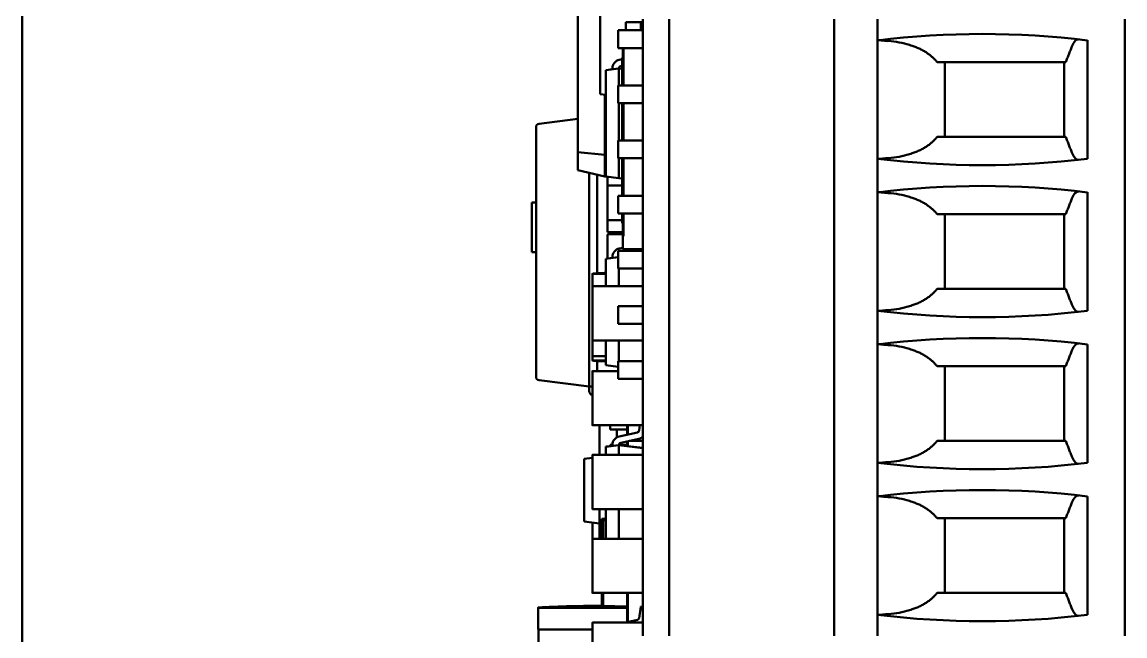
# Model space of a CAD drawing. Header units: millimetres. Extents: x 3118 to 4801, y 919 to 1849.
# Drawn here: x 3430.86 to 3456.26, y 1599.04 to 1613.17 of the extents above; entities that cross this region are included whole.
import ezdxf

# ---------------------------------------------------------------- set-up
doc = ezdxf.new("R2010")
doc.units = ezdxf.units.MM
doc.header["$LTSCALE"] = 1.8
doc.layers.add('외형선(ISO)', color=7, linetype='Continuous', lineweight=50)

msp = doc.modelspace()

# ---------------------------------------------------------------- linework, layer by layer
at = {"layer": '외형선(ISO)'}
for p, q in [((3430.86, 1640.527), (3430.86, 1561.327)), ((3443.656, 1615.237), (3443.656, 1610.177)), ((3444.177, 1611.511), (3444.177, 1614.382)), ((3444.761, 1612.981), (3444.761, 1613.171)), ((3445.16, 1613.171), (3445.107, 1613.171)), ((3445.107, 1612.981), (3445.107, 1613.171)), ((3445.16, 1599.037), (3445.16, 1613.237)), ((3445.76, 1599.037), (3445.76, 1613.237)), ((3449.56, 1599.037), (3449.56, 1613.237)), ((3450.56, 1613.237), (3450.56, 1599.037)), ((3456.26, 1613.237), (3456.26, 1599.037)), ((3445.16, 1612.981), (3444.586, 1612.981)), ((3444.586, 1612.981), (3445.16, 1612.981)), ((3444.586, 1612.981), (3444.586, 1612.574)), ((3444.586, 1612.981), (3444.586, 1612.981)), ((3444.586, 1612.981), (3445.16, 1612.981)), ((3445.16, 1612.981), (3444.586, 1612.981)), ((3444.586, 1612.981), (3444.586, 1612.981)), ((3444.586, 1612.981), (3444.586, 1612.981)), ((3455.395, 1612.751), (3455.395, 1610.024)), ((3445.16, 1612.574), (3444.586, 1612.574)), ((3444.692, 1612.574), (3444.692, 1612.344)), ((3444.712, 1612.344), (3444.712, 1612.574)), ((3444.613, 1612.301), (3444.677, 1612.315)), ((3444.613, 1612.301), (3444.677, 1612.315)), ((3444.613, 1612.301), (3444.677, 1612.315)), ((3444.613, 1612.301), (3444.677, 1612.315)), ((3444.613, 1612.301), (3444.677, 1612.315)), ((3444.613, 1612.301), (3444.677, 1612.315)), ((3444.613, 1612.301), (3444.677, 1612.315)), ((3444.613, 1612.301), (3444.677, 1612.315)), ((3444.646, 1612.154), (3444.677, 1612.161)), ((3444.677, 1612.345), (3444.692, 1612.345)), ((3444.677, 1612.344), (3444.677, 1612.345)), ((3444.712, 1612.344), (3444.677, 1612.344)), ((3444.677, 1612.344), (3444.677, 1611.711)), ((3444.692, 1612.344), (3444.712, 1612.344)), ((3444.712, 1611.711), (3444.712, 1612.344)), ((3452.11, 1610.527), (3452.11, 1612.247)), ((3454.86, 1610.527), (3454.86, 1612.247)), ((3444.307, 1612.065), (3444.607, 1612.101)), ((3444.307, 1612.065), (3444.457, 1612.084)), ((3444.307, 1609.612), (3444.307, 1612.065)), ((3444.307, 1612.065), (3444.307, 1612.065)), ((3444.457, 1612.106), (3444.457, 1612.106)), ((3444.457, 1612.083), (3444.457, 1612.106)), ((3444.457, 1612.106), (3444.457, 1612.106)), ((3444.457, 1612.106), (3444.457, 1612.106)), ((3444.457, 1612.106), (3444.457, 1612.106)), ((3444.457, 1612.106), (3444.457, 1612.106)), ((3444.457, 1612.106), (3444.457, 1612.106)), ((3444.457, 1612.106), (3444.457, 1612.106)), ((3444.457, 1612.083), (3444.607, 1612.101)), ((3444.607, 1612.101), (3444.607, 1612.106)), ((3444.677, 1612.093), (3444.607, 1612.102)), ((3444.607, 1612.101), (3444.607, 1612.101)), ((3444.677, 1612.093), (3444.607, 1612.101)), ((3444.607, 1612.101), (3444.607, 1611.711)), ((3445.16, 1611.711), (3444.586, 1611.711)), ((3444.586, 1611.711), (3445.16, 1611.711)), ((3444.586, 1611.711), (3444.586, 1611.304)), ((3444.586, 1611.711), (3444.586, 1611.711)), ((3444.586, 1611.711), (3445.16, 1611.711)), ((3445.16, 1611.711), (3444.586, 1611.711)), ((3444.586, 1611.711), (3444.586, 1611.711)), ((3444.586, 1611.711), (3444.586, 1611.711)), ((3444.177, 1611.511), (3444.307, 1611.496)), ((3444.281, 1611.499), (3444.281, 1610.115)), ((3445.16, 1611.304), (3444.586, 1611.304)), ((3444.607, 1611.304), (3444.607, 1610.441)), ((3444.677, 1611.304), (3444.677, 1610.441)), ((3444.712, 1610.441), (3444.712, 1611.304)), ((3442.767, 1610.831), (3443.656, 1610.944)), ((3442.767, 1610.831), (3443.656, 1610.943)), ((3442.697, 1610.751), (3442.697, 1610.752)), ((3442.697, 1605.002), (3442.697, 1610.751)), ((3445.16, 1610.441), (3444.586, 1610.441)), ((3444.586, 1610.441), (3445.16, 1610.441)), ((3444.586, 1610.441), (3444.586, 1610.034)), ((3444.586, 1610.441), (3444.586, 1610.441)), ((3444.586, 1610.441), (3445.16, 1610.441)), ((3445.16, 1610.441), (3444.586, 1610.441)), ((3444.586, 1610.441), (3444.586, 1610.441)), ((3444.586, 1610.441), (3444.586, 1610.441)), ((3444.281, 1610.115), (3443.656, 1610.177)), ((3443.656, 1610.177), (3443.656, 1609.765)), ((3444.281, 1610.115), (3444.281, 1609.615)), ((3444.307, 1610.115), (3444.281, 1610.115)), ((3445.16, 1610.034), (3444.586, 1610.034)), ((3444.607, 1610.034), (3444.607, 1609.575)), ((3444.677, 1610.034), (3444.677, 1609.171)), ((3444.712, 1609.171), (3444.712, 1610.034)), ((3444.281, 1609.615), (3443.656, 1609.765)), ((3443.923, 1609.701), (3443.923, 1604.777)), ((3444.103, 1607.385), (3444.103, 1609.658)), ((3444.281, 1609.615), (3444.307, 1609.615)), ((3444.607, 1609.575), (3444.307, 1609.612)), ((3444.345, 1609.394), (3444.345, 1609.607)), ((3444.345, 1609.394), (3444.345, 1609.394)), ((3444.345, 1608.626), (3444.345, 1609.394)), ((3444.677, 1609.41), (3444.361, 1609.41)), ((3444.361, 1609.41), (3444.677, 1609.41)), ((3444.361, 1609.41), (3444.361, 1609.41)), ((3444.677, 1609.41), (3444.361, 1609.41)), ((3444.361, 1609.41), (3444.361, 1609.41)), ((3444.607, 1609.575), (3444.677, 1609.566)), ((3445.16, 1609.171), (3444.586, 1609.171)), ((3444.586, 1609.171), (3445.16, 1609.171)), ((3444.586, 1609.171), (3444.586, 1608.764)), ((3444.586, 1609.171), (3444.586, 1609.171)), ((3444.586, 1609.171), (3445.16, 1609.171)), ((3445.16, 1609.171), (3444.586, 1609.171)), ((3444.586, 1609.171), (3444.586, 1609.171)), ((3444.586, 1609.171), (3444.586, 1609.171)), ((3455.395, 1609.251), (3455.395, 1606.524)), ((3442.697, 1609.02), (3442.597, 1609.02)), ((3442.597, 1609.02), (3442.597, 1609.02)), ((3442.697, 1609.02), (3442.597, 1609.02)), ((3442.597, 1607.877), (3442.597, 1609.02)), ((3442.697, 1609.02), (3442.597, 1609.02)), ((3442.597, 1609.02), (3442.597, 1609.02)), ((3442.697, 1609.02), (3442.597, 1609.02)), ((3442.597, 1609.02), (3442.597, 1609.02)), ((3444.345, 1608.348), (3444.345, 1608.626)), ((3444.361, 1608.61), (3444.677, 1608.61)), ((3445.16, 1608.764), (3444.586, 1608.764)), ((3444.677, 1608.764), (3444.677, 1608.544)), ((3444.712, 1608.544), (3444.712, 1608.764)), ((3452.11, 1607.027), (3452.11, 1608.747)), ((3454.86, 1607.027), (3454.86, 1608.747)), ((3444.692, 1608.332), (3444.361, 1608.332)), ((3444.677, 1608.544), (3444.712, 1608.544)), ((3444.692, 1608.244), (3444.692, 1608.544)), ((3444.712, 1608.244), (3444.712, 1608.544)), ((3444.345, 1608.268), (3444.345, 1608.268)), ((3444.345, 1607.726), (3444.345, 1608.267)), ((3444.692, 1608.284), (3444.361, 1608.284)), ((3444.361, 1608.284), (3444.692, 1608.284)), ((3444.361, 1608.284), (3444.361, 1608.284)), ((3444.692, 1608.284), (3444.361, 1608.284)), ((3444.361, 1608.284), (3444.361, 1608.283)), ((3444.692, 1608.244), (3444.712, 1608.244)), ((3444.692, 1608.244), (3444.692, 1607.944)), ((3444.692, 1608.244), (3444.712, 1608.244)), ((3444.692, 1608.244), (3444.692, 1608.244)), ((3442.697, 1607.877), (3442.597, 1607.877)), ((3445.16, 1607.901), (3444.586, 1607.901)), ((3444.586, 1607.901), (3445.16, 1607.901)), ((3444.586, 1607.901), (3444.586, 1607.494)), ((3444.586, 1607.901), (3444.586, 1607.901)), ((3444.586, 1607.901), (3445.16, 1607.901)), ((3445.16, 1607.901), (3444.586, 1607.901)), ((3444.586, 1607.901), (3444.586, 1607.901)), ((3444.586, 1607.901), (3444.586, 1607.901)), ((3444.613, 1607.958), (3444.692, 1607.975)), ((3444.613, 1607.957), (3444.692, 1607.975)), ((3444.613, 1607.958), (3444.692, 1607.975)), ((3444.613, 1607.958), (3444.692, 1607.975)), ((3444.613, 1607.958), (3444.692, 1607.975)), ((3444.613, 1607.958), (3444.692, 1607.975)), ((3444.613, 1607.958), (3444.692, 1607.975)), ((3444.613, 1607.958), (3444.692, 1607.975)), ((3444.692, 1607.944), (3445.16, 1607.944)), ((3445.051, 1607.901), (3445.065, 1607.904)), ((3444.307, 1607.721), (3444.586, 1607.755)), ((3444.307, 1607.722), (3444.457, 1607.74)), ((3444.307, 1607.721), (3444.307, 1607.722)), ((3444.307, 1607.092), (3444.307, 1607.721)), ((3444.457, 1607.762), (3444.457, 1607.763)), ((3444.457, 1607.763), (3444.457, 1607.763)), ((3444.457, 1607.763), (3444.457, 1607.763)), ((3444.457, 1607.762), (3444.457, 1607.762)), ((3444.457, 1607.74), (3444.457, 1607.762)), ((3444.457, 1607.762), (3444.457, 1607.762)), ((3444.457, 1607.762), (3444.457, 1607.762)), ((3444.457, 1607.762), (3444.457, 1607.762)), ((3444.457, 1607.74), (3444.586, 1607.755)), ((3443.995, 1607.373), (3443.995, 1607.372)), ((3443.995, 1607.372), (3443.995, 1607.087)), ((3444, 1607.372), (3444.307, 1607.372)), ((3445.16, 1607.494), (3444.586, 1607.494)), ((3444.607, 1607.494), (3444.607, 1607.092)), ((3443.995, 1607.087), (3443.995, 1605.847)), ((3445.16, 1607.092), (3444, 1607.092)), ((3444, 1607.092), (3444, 1607.092)), ((3444, 1607.092), (3445.16, 1607.092)), ((3445.16, 1606.631), (3444.586, 1606.631)), ((3444.586, 1606.631), (3444.586, 1606.224)), ((3444.586, 1606.631), (3444.586, 1606.631)), ((3444.586, 1606.631), (3445.16, 1606.631)), ((3444.586, 1606.631), (3444.586, 1606.631)), ((3444.586, 1606.631), (3445.16, 1606.631)), ((3445.16, 1606.631), (3444.586, 1606.631)), ((3444.586, 1606.631), (3444.586, 1606.631)), ((3445.16, 1606.224), (3444.586, 1606.224)), ((3443.995, 1605.847), (3443.995, 1605.485)), ((3444, 1605.842), (3445.16, 1605.842)), ((3444.307, 1605.268), (3444.307, 1605.842)), ((3444.607, 1605.842), (3444.607, 1605.361)), ((3455.395, 1605.751), (3455.395, 1603.024)), ((3443.995, 1605.485), (3443.995, 1605.382)), ((3444.307, 1605.48), (3444, 1605.48)), ((3444.307, 1605.382), (3444, 1605.382)), ((3444.103, 1605.137), (3444.103, 1605.369)), ((3445.16, 1605.361), (3444.586, 1605.361)), ((3444.586, 1605.361), (3444.586, 1605.361)), ((3444.586, 1605.361), (3444.586, 1605.361)), ((3444.586, 1605.361), (3444.586, 1605.361)), ((3444.586, 1605.361), (3444.586, 1604.954)), ((3444.586, 1605.361), (3445.16, 1605.361)), ((3445.16, 1605.361), (3444.586, 1605.361)), ((3444.586, 1605.361), (3445.16, 1605.361)), ((3443.995, 1605.132), (3443.995, 1603.892)), ((3444.586, 1605.137), (3444, 1605.137)), ((3444, 1605.137), (3444, 1605.137)), ((3444, 1605.137), (3444.586, 1605.137)), ((3444.586, 1605.234), (3444.307, 1605.268)), ((3452.11, 1603.527), (3452.11, 1605.247)), ((3454.86, 1603.527), (3454.86, 1605.247)), ((3443.923, 1604.777), (3442.767, 1604.923)), ((3443.923, 1604.777), (3443.995, 1604.777)), ((3443.923, 1604.671), (3443.923, 1604.777)), ((3445.16, 1604.954), (3444.586, 1604.954)), ((3443.995, 1604.582), (3443.985, 1604.585)), ((3444, 1603.887), (3445.16, 1603.887)), ((3444.157, 1603.206), (3444.157, 1603.887)), ((3444.407, 1603.791), (3444.407, 1603.887)), ((3444.557, 1603.791), (3444.557, 1603.61)), ((3444.795, 1603.791), (3444.648, 1603.791)), ((3444.795, 1603.887), (3444.795, 1603.672)), ((3444.814, 1603.676), (3444.814, 1603.887)), ((3445.071, 1603.767), (3445.088, 1603.887)), ((3444.613, 1603.631), (3445.033, 1603.725)), ((3444.613, 1603.631), (3445.033, 1603.725)), ((3444.613, 1603.632), (3445.033, 1603.725)), ((3444.613, 1603.632), (3445.033, 1603.725)), ((3444.613, 1603.632), (3445.033, 1603.725)), ((3444.613, 1603.632), (3445.033, 1603.725)), ((3444.613, 1603.632), (3445.033, 1603.725)), ((3444.613, 1603.632), (3445.033, 1603.725)), ((3444.646, 1603.485), (3445.065, 1603.578)), ((3444.795, 1603.409), (3444.795, 1603.518)), ((3444.814, 1603.407), (3444.814, 1603.522)), ((3445.16, 1603.528), (3444.841, 1603.528)), ((3444.307, 1603.395), (3444.607, 1603.432)), ((3444.307, 1603.396), (3444.457, 1603.414)), ((3444.307, 1603.395), (3444.307, 1603.396)), ((3444.307, 1603.206), (3444.307, 1603.395)), ((3444.407, 1603.441), (3444.457, 1603.441)), ((3444.407, 1603.408), (3444.407, 1603.441)), ((3444.457, 1603.437), (3444.457, 1603.437)), ((3444.457, 1603.436), (3444.457, 1603.437)), ((3444.457, 1603.436), (3444.457, 1603.436)), ((3444.457, 1603.414), (3444.457, 1603.436)), ((3444.457, 1603.436), (3444.457, 1603.436)), ((3444.457, 1603.436), (3444.457, 1603.436)), ((3444.457, 1603.436), (3444.457, 1603.436)), ((3444.457, 1603.436), (3444.457, 1603.436)), ((3444.457, 1603.414), (3444.607, 1603.432)), ((3444.607, 1603.432), (3444.607, 1603.436)), ((3445.16, 1603.365), (3444.607, 1603.433)), ((3444.607, 1603.432), (3444.607, 1603.432)), ((3445.16, 1603.364), (3444.607, 1603.432)), ((3444.607, 1603.432), (3444.607, 1603.206)), ((3444.795, 1603.441), (3444.648, 1603.441)), ((3444.653, 1603.441), (3444.795, 1603.441)), ((3443.807, 1603.113), (3443.995, 1603.14)), ((3443.995, 1603.14), (3443.807, 1603.114)), ((3443.807, 1603.113), (3443.807, 1603.114)), ((3443.807, 1601.675), (3443.807, 1603.113)), ((3443.995, 1603.201), (3443.995, 1601.961)), ((3445.16, 1603.206), (3444, 1603.206)), ((3444, 1603.206), (3444, 1603.206)), ((3444, 1603.206), (3445.16, 1603.206)), ((3455.395, 1602.251), (3455.395, 1599.524)), ((3444, 1601.956), (3445.16, 1601.956)), ((3444.157, 1601.276), (3444.157, 1601.956)), ((3444.307, 1601.735), (3444.21, 1601.735)), ((3444.21, 1601.735), (3444.21, 1601.276)), ((3444.21, 1601.735), (3444.21, 1601.735)), ((3444.21, 1601.735), (3444.307, 1601.735)), ((3444.21, 1601.735), (3444.21, 1601.735)), ((3444.307, 1601.276), (3444.307, 1601.956)), ((3444.607, 1601.956), (3444.607, 1601.276)), ((3452.11, 1600.027), (3452.11, 1601.747)), ((3454.86, 1600.027), (3454.86, 1601.747)), ((3443.807, 1601.675), (3444.157, 1601.626)), ((3444, 1601.648), (3444, 1601.276)), ((3444.245, 1601.7), (3444.245, 1601.276)), ((3444.245, 1601.7), (3444.245, 1601.7)), ((3444.307, 1601.7), (3444.245, 1601.7)), ((3444.307, 1601.7), (3444.245, 1601.7)), ((3443.995, 1601.271), (3443.995, 1600.031)), ((3445.16, 1601.276), (3444, 1601.276)), ((3444, 1601.276), (3444, 1601.276)), ((3444, 1601.276), (3445.16, 1601.276)), ((3444, 1600.026), (3445.16, 1600.026)), ((3444.21, 1600.026), (3444.21, 1599.728)), ((3444.245, 1599.728), (3444.245, 1600.026)), ((3444.795, 1600.026), (3444.795, 1599.354)), ((3444.814, 1599.358), (3444.814, 1600.026)), ((3445.071, 1599.449), (3445.108, 1599.711)), ((3445.108, 1599.712), (3445.16, 1599.704)), ((3445.108, 1599.711), (3445.108, 1599.712)), ((3445.108, 1599.712), (3445.16, 1599.704)), ((3445.108, 1599.712), (3445.108, 1599.712)), ((3445.108, 1599.712), (3445.16, 1599.704)), ((3445.108, 1599.712), (3445.108, 1599.712)), ((3445.108, 1599.711), (3445.16, 1599.704)), ((3445.108, 1599.711), (3445.108, 1599.711)), ((3445.108, 1599.711), (3445.16, 1599.704)), ((3445.108, 1599.711), (3445.16, 1599.704)), ((3445.108, 1599.711), (3445.108, 1599.711)), ((3445.108, 1599.711), (3445.16, 1599.704)), ((3445.108, 1599.711), (3445.108, 1599.711)), ((3445.108, 1599.711), (3445.16, 1599.704)), ((3445.108, 1599.711), (3445.108, 1599.711)), ((3442.745, 1599.684), (3442.745, 1599.684)), ((3442.745, 1599.684), (3442.745, 1599.684)), ((3442.745, 1599.684), (3442.745, 1599.683)), ((3442.745, 1599.683), (3442.745, 1599.193)), ((3442.75, 1599.683), (3444.795, 1599.683)), ((3442.75, 1599.188), (3443.995, 1599.188)), ((3442.75, 1599.188), (3442.75, 1596.988)), ((3443.995, 1599.34), (3443.995, 1598.1)), ((3444, 1599.346), (3445.16, 1599.346)), ((3444, 1599.345), (3444, 1599.346)), ((3445.16, 1599.345), (3444, 1599.345)), ((3444.487, 1599.341), (3444.487, 1599.341)), ((3444.752, 1599.341), (3444.752, 1599.341)), ((3444.756, 1599.346), (3445.033, 1599.407)), ((3444.756, 1599.346), (3445.033, 1599.407)), ((3444.756, 1599.345), (3444.756, 1599.345)), ((3444.756, 1599.345), (3444.757, 1599.345)), ((3444.756, 1599.345), (3444.756, 1599.345)), ((3444.756, 1599.345), (3444.756, 1599.345)), ((3444.757, 1599.346), (3445.033, 1599.407)), ((3444.757, 1599.346), (3445.033, 1599.407)), ((3444.757, 1599.346), (3445.033, 1599.407)), ((3444.757, 1599.346), (3445.033, 1599.407)), ((3444.757, 1599.345), (3444.757, 1599.345)), ((3444.757, 1599.345), (3444.757, 1599.345)), ((3444.757, 1599.345), (3444.757, 1599.345)), ((3444.758, 1599.346), (3445.033, 1599.407)), ((3444.758, 1599.346), (3445.033, 1599.407)), ((3444.758, 1599.345), (3444.758, 1599.345))]:
    msp.add_line(p, q, dxfattribs=at)
for centre, radius, start, end in [((3452.98, 1592.897), 20, 83.062, 96.9498), ((3444.657, 1612.106), 0.2, 102.5361, 180), ((3444.657, 1612.106), 0.2, 102.5361, 180), ((3444.657, 1612.106), 0.2, 102.5361, 180), ((3444.657, 1612.106), 0.2, 102.5361, 180), ((3444.657, 1612.106), 0.2, 102.5361, 180), ((3444.657, 1612.106), 0.2, 102.5361, 180), ((3444.657, 1612.106), 0.2, 102.5361, 180), ((3444.657, 1612.106), 0.2, 102.5361, 180), ((3444.657, 1612.106), 0.05, 102.5361, 180), ((3452.98, 1629.877), 20, 263.0502, 276.938), ((3444.361, 1609.394), 0.016, 90, 180), ((3444.361, 1609.394), 0.016, 90, 180), ((3452.98, 1589.397), 20, 83.062, 96.9498), ((3444.361, 1608.626), 0.016, 180, 270), ((3444.361, 1608.348), 0.016, 180, 270), ((3444.361, 1608.268), 0.016, 90, 180), ((3444.361, 1608.267), 0.016, 90, 180), ((3444.657, 1607.762), 0.2, 102.5361, 180), ((3444.657, 1607.762), 0.2, 102.5361, 180), ((3444.657, 1607.762), 0.2, 102.5361, 180), ((3444.657, 1607.763), 0.2, 102.5361, 180), ((3444.657, 1607.762), 0.2, 102.5361, 180), ((3444.657, 1607.763), 0.2, 102.5361, 180), ((3444.657, 1607.763), 0.2, 102.5361, 180), ((3444.657, 1607.762), 0.2, 102.5361, 180), ((3445.022, 1608.1), 0.2, 282.5361, 309.1219), ((3452.98, 1626.377), 20, 263.0502, 276.938), ((3444, 1605.847), 0.005, 180, 270.0199), ((3452.98, 1585.897), 20, 83.062, 96.9498), ((3444.013, 1604.671), 0.09, 180, 252.4423), ((3444, 1603.892), 0.005, 180, 270.0199), ((3445.022, 1603.774), 0.05, 282.5361, 352), ((3445.022, 1603.773), 0.05, 282.5361, 352), ((3445.022, 1603.774), 0.05, 282.5361, 352), ((3445.022, 1603.774), 0.05, 282.5361, 352), ((3445.022, 1603.774), 0.05, 282.5361, 352), ((3445.022, 1603.774), 0.05, 282.5361, 352), ((3445.022, 1603.774), 0.05, 282.5361, 352), ((3445.022, 1603.774), 0.05, 282.5361, 352), ((3444.657, 1603.436), 0.2, 102.5361, 180), ((3444.657, 1603.436), 0.2, 102.5361, 180), ((3444.657, 1603.436), 0.2, 102.5361, 180), ((3444.657, 1603.436), 0.2, 102.5361, 180), ((3444.657, 1603.437), 0.2, 102.5361, 180), ((3444.657, 1603.437), 0.2, 102.5361, 180), ((3444.657, 1603.436), 0.2, 102.5361, 180), ((3444.657, 1603.436), 0.2, 102.5361, 180), ((3445.022, 1603.773), 0.2, 282.5361, 313.477), ((3444.657, 1603.436), 0.05, 102.5361, 180), ((3452.98, 1622.877), 20, 263.0502, 276.938), ((3452.98, 1582.397), 20, 83.062, 96.9498), ((3444, 1601.961), 0.005, 180, 270.0199), ((3444, 1600.031), 0.005, 180, 270.0199), ((3445.022, 1599.456), 0.05, 282.5361, 352), ((3445.022, 1599.455), 0.05, 282.5361, 352), ((3445.022, 1599.456), 0.05, 282.5361, 352), ((3445.022, 1599.456), 0.05, 282.5361, 352), ((3445.022, 1599.456), 0.05, 282.5361, 352), ((3445.022, 1599.456), 0.05, 282.5361, 352), ((3445.022, 1599.456), 0.05, 282.5361, 352), ((3445.022, 1599.456), 0.05, 282.5361, 352), ((3452.98, 1619.377), 20, 263.0502, 276.938), ((3442.75, 1599.194), 0.005, 180, 270), ((3442.75, 1599.193), 0.005, 180, 270), ((3444, 1599.34), 0.005, 90, 180.0142)]:
    msp.add_arc(centre, radius, start, end, dxfattribs=at)
for centre, major_axis, ratio, start_param, end_param in [((3450.399, 1611.626), (-1.662, -0.285), 0.648616, 4.035739, 4.353534), ((3455.192, 1611.767), (-0.008, 1.007), 0.265469, 6.251531, 6.862917), ((3443.731, 1592.897), (-22.877, 0), 0.914642, 4.372426, 4.375396), ((3442.777, 1610.751), (-0.08, 0), 0.99981, 4.83818, 6.283185), ((3442.777, 1610.752), (0, 0.08), 0.99981, 0.125791, 1.570796), ((3450.399, 1611.149), (-1.662, 0.285), 0.648616, 1.929651, 2.247447), ((3443.731, 1629.877), (-22.877, 0), 0.914642, 1.907789, 1.910759), ((3455.192, 1611.007), (-0.008, -1.007), 0.265469, 5.703454, 6.31484), ((3450.399, 1608.126), (-1.662, -0.285), 0.648616, 4.035739, 4.353534), ((3443.731, 1589.397), (-22.877, 0), 0.914642, 4.372426, 4.375396), ((3455.192, 1608.267), (-0.008, 1.007), 0.265469, 6.251531, 6.862917), ((3450.399, 1607.649), (-1.662, 0.285), 0.648616, 1.929651, 2.247447), ((3443.731, 1626.377), (-22.877, 0), 0.914642, 1.907789, 1.910759), ((3455.192, 1607.507), (-0.008, -1.007), 0.265469, 5.703454, 6.31484), ((3450.399, 1604.626), (-1.662, -0.285), 0.648616, 4.035739, 4.353534), ((3443.731, 1585.897), (-22.877, 0), 0.914642, 4.372426, 4.375396), ((3455.192, 1604.767), (-0.008, 1.007), 0.265469, 6.251531, 6.862917), ((3690.429, 1852.107), (-246.43, -246.73), 0.000136, 0.000157, 0.001646), ((3442.777, 1605.002), (0, 0.08), 0.99981, 1.570796, 3.015802), ((3444.657, 1603.791), (-0.25, 0), 0.00019, 0, 1.53589), ((3444.657, 1603.441), (-0.25, 0), 0.00019, 0, 0.643865), ((3444.657, 1603.441), (0.1, 0), 0.00019, 4.191682, 4.677482), ((3444.657, 1603.441), (-0.25, 0), 0.00019, 1.37045, 1.53589), ((3450.399, 1604.149), (-1.662, 0.285), 0.648616, 1.929651, 2.247447), ((3443.731, 1622.877), (-22.877, 0), 0.914642, 1.907789, 1.910759), ((3455.192, 1604.007), (-0.008, -1.007), 0.265469, 5.703454, 6.31484), ((3450.399, 1601.126), (-1.662, -0.285), 0.648616, 4.035739, 4.353534), ((3455.192, 1601.267), (-0.008, 1.007), 0.265469, 6.251531, 6.862917), ((3443.731, 1582.397), (-22.877, 0), 0.914642, 4.372426, 4.375396), ((4671.892, 366.86), (-1229.142, 1232.83), 0.000134, 6.282602, 6.283038), ((4671.892, 366.859), (-1229.142, 1232.83), 0.000134, 6.282602, 6.283038), ((3450.399, 1600.649), (-1.662, 0.285), 0.648616, 1.929651, 2.247447), ((3443.731, 1619.377), (-22.877, 0), 0.914642, 1.907789, 1.910759), ((3455.192, 1600.507), (-0.008, -1.007), 0.265469, 5.703454, 6.31484)]:
    msp.add_ellipse(centre, major_axis=major_axis, ratio=ratio, start_param=start_param, end_param=end_param, dxfattribs=at)
for points in [[(3445.107, 1613.171), (3445.107, 1613.171), (3444.762, 1613.171), (3444.761, 1613.171)], [(3444.911, 1613.171), (3444.922, 1613.171), (3445.061, 1613.171), (3445.16, 1613.171)], [(3444, 1605.377), (3443.997, 1605.377), (3443.995, 1605.38), (3443.995, 1605.382)]]:
    msp.add_open_spline(points, degree=3, dxfattribs=at)
for points, knots in [([(3450.81, 1612.735), (3450.796, 1612.736), (3450.782, 1612.737), (3450.769, 1612.738), (3450.763, 1612.739), (3450.757, 1612.739), (3450.75, 1612.74), (3450.744, 1612.74), (3450.738, 1612.741), (3450.732, 1612.742), (3450.72, 1612.743), (3450.709, 1612.744), (3450.698, 1612.745), (3450.687, 1612.746), (3450.676, 1612.748), (3450.666, 1612.749), (3450.656, 1612.75), (3450.647, 1612.75), (3450.639, 1612.751), (3450.634, 1612.752), (3450.63, 1612.752), (3450.626, 1612.752), (3450.622, 1612.753), (3450.619, 1612.753), (3450.615, 1612.753), (3450.608, 1612.753), (3450.601, 1612.754), (3450.595, 1612.754), (3450.589, 1612.754), (3450.584, 1612.753), (3450.58, 1612.753)], [0.125716, 0.125716, 0.125716, 0.125716, 0.1735105, 0.1735105, 0.1735105, 0.1972868, 0.1972868, 0.1972868, 0.2211022, 0.2211022, 0.2211022, 0.2689459, 0.2689459, 0.2689459, 0.3168849, 0.3168849, 0.3168849, 0.3646899, 0.3646899, 0.3646899, 0.3884782, 0.3884782, 0.3884782, 0.4122764, 0.4122764, 0.4122764, 0.46011, 0.46011, 0.46011, 0.5080516, 0.5080516, 0.5080516, 0.5080516]), ([(3451.36, 1612.624), (3451.391, 1612.614), (3451.423, 1612.603), (3451.453, 1612.59), (3451.483, 1612.578), (3451.512, 1612.565), (3451.54, 1612.552), (3451.568, 1612.538), (3451.596, 1612.524), (3451.622, 1612.509), (3451.635, 1612.502), (3451.647, 1612.494), (3451.66, 1612.486), (3451.672, 1612.479), (3451.684, 1612.471), (3451.696, 1612.463), (3451.72, 1612.447), (3451.743, 1612.43), (3451.765, 1612.413), (3451.787, 1612.396), (3451.807, 1612.378), (3451.827, 1612.36), (3451.847, 1612.342), (3451.866, 1612.324), (3451.883, 1612.305), (3451.901, 1612.286), (3451.917, 1612.267), (3451.933, 1612.247)], [0.1451984, 0.1451984, 0.1451984, 0.1451984, 0.2603351, 0.2603351, 0.2603351, 0.3755929, 0.3755929, 0.3755929, 0.4905301, 0.4905301, 0.4905301, 0.5477255, 0.5477255, 0.5477255, 0.6048945, 0.6048945, 0.6048945, 0.7195328, 0.7195328, 0.7195328, 0.8344442, 0.8344442, 0.8344442, 0.9494087, 0.9494087, 0.9494087, 1.0641462, 1.0641462, 1.0641462, 1.0641462]), ([(3455.039, 1612.609), (3455.027, 1612.579), (3455.015, 1612.549), (3455.003, 1612.519), (3454.991, 1612.489), (3454.979, 1612.458), (3454.967, 1612.428), (3454.955, 1612.398), (3454.944, 1612.368), (3454.932, 1612.338), (3454.92, 1612.308), (3454.908, 1612.277), (3454.896, 1612.247)], [27.3487746, 27.3487746, 27.3487746, 27.3487746, 27.5141397, 27.5141397, 27.5141397, 27.6795053, 27.6795053, 27.6795053, 27.8448716, 27.8448716, 27.8448716, 28.0102384, 28.0102384, 28.0102384, 28.0102384]), ([(3451.933, 1610.527), (3451.917, 1610.508), (3451.901, 1610.489), (3451.883, 1610.47), (3451.866, 1610.451), (3451.847, 1610.432), (3451.827, 1610.414), (3451.807, 1610.396), (3451.787, 1610.379), (3451.765, 1610.361), (3451.743, 1610.344), (3451.72, 1610.328), (3451.696, 1610.312), (3451.684, 1610.304), (3451.672, 1610.296), (3451.66, 1610.288), (3451.647, 1610.28), (3451.635, 1610.273), (3451.622, 1610.265), (3451.596, 1610.25), (3451.568, 1610.236), (3451.54, 1610.223), (3451.512, 1610.209), (3451.483, 1610.196), (3451.453, 1610.184), (3451.423, 1610.172), (3451.391, 1610.161), (3451.36, 1610.15)], [0.5896293, 0.5896293, 0.5896293, 0.5896293, 0.7043669, 0.7043669, 0.7043669, 0.8193314, 0.8193314, 0.8193314, 0.9342428, 0.9342428, 0.9342428, 1.048881, 1.048881, 1.048881, 1.1060499, 1.1060499, 1.1060499, 1.1632454, 1.1632454, 1.1632454, 1.2781827, 1.2781827, 1.2781827, 1.3934405, 1.3934405, 1.3934405, 1.5085772, 1.5085772, 1.5085772, 1.5085772]), ([(3454.896, 1610.527), (3454.908, 1610.497), (3454.92, 1610.467), (3454.932, 1610.437), (3454.944, 1610.407), (3454.955, 1610.376), (3454.967, 1610.346), (3454.979, 1610.316), (3454.991, 1610.286), (3455.003, 1610.256), (3455.015, 1610.226), (3455.027, 1610.196), (3455.039, 1610.165)], [11.3358505, 11.3358505, 11.3358505, 11.3358505, 11.5012174, 11.5012174, 11.5012174, 11.6665836, 11.6665836, 11.6665836, 11.8319493, 11.8319493, 11.8319493, 11.9973143, 11.9973143, 11.9973143, 11.9973143]), ([(3450.58, 1610.022), (3450.584, 1610.021), (3450.589, 1610.021), (3450.595, 1610.021), (3450.601, 1610.021), (3450.608, 1610.021), (3450.615, 1610.022), (3450.619, 1610.022), (3450.622, 1610.022), (3450.626, 1610.022), (3450.63, 1610.023), (3450.634, 1610.023), (3450.639, 1610.023), (3450.647, 1610.024), (3450.656, 1610.025), (3450.666, 1610.026), (3450.676, 1610.027), (3450.687, 1610.028), (3450.698, 1610.029), (3450.709, 1610.03), (3450.72, 1610.032), (3450.732, 1610.033), (3450.738, 1610.033), (3450.744, 1610.034), (3450.75, 1610.035), (3450.757, 1610.035), (3450.763, 1610.036), (3450.769, 1610.036), (3450.782, 1610.037), (3450.796, 1610.039), (3450.81, 1610.039)], [0.0672172, 0.0672172, 0.0672172, 0.0672172, 0.1151588, 0.1151588, 0.1151588, 0.1629924, 0.1629924, 0.1629924, 0.1867906, 0.1867906, 0.1867906, 0.2105789, 0.2105789, 0.2105789, 0.2583839, 0.2583839, 0.2583839, 0.3063229, 0.3063229, 0.3063229, 0.3541665, 0.3541665, 0.3541665, 0.377982, 0.377982, 0.377982, 0.4017583, 0.4017583, 0.4017583, 0.4495528, 0.4495528, 0.4495528, 0.4495528]), ([(3450.81, 1609.235), (3450.796, 1609.236), (3450.782, 1609.237), (3450.769, 1609.238), (3450.763, 1609.239), (3450.757, 1609.239), (3450.75, 1609.24), (3450.744, 1609.24), (3450.738, 1609.241), (3450.732, 1609.242), (3450.72, 1609.243), (3450.709, 1609.244), (3450.698, 1609.245), (3450.687, 1609.246), (3450.676, 1609.248), (3450.666, 1609.249), (3450.656, 1609.25), (3450.647, 1609.25), (3450.639, 1609.251), (3450.634, 1609.252), (3450.63, 1609.252), (3450.626, 1609.252), (3450.622, 1609.253), (3450.619, 1609.253), (3450.615, 1609.253), (3450.608, 1609.253), (3450.601, 1609.254), (3450.595, 1609.254), (3450.589, 1609.254), (3450.584, 1609.253), (3450.58, 1609.253)], [0.125716, 0.125716, 0.125716, 0.125716, 0.1735105, 0.1735105, 0.1735105, 0.1972868, 0.1972868, 0.1972868, 0.2211022, 0.2211022, 0.2211022, 0.2689459, 0.2689459, 0.2689459, 0.3168849, 0.3168849, 0.3168849, 0.3646899, 0.3646899, 0.3646899, 0.3884782, 0.3884782, 0.3884782, 0.4122764, 0.4122764, 0.4122764, 0.46011, 0.46011, 0.46011, 0.5080516, 0.5080516, 0.5080516, 0.5080516]), ([(3451.36, 1609.124), (3451.391, 1609.114), (3451.423, 1609.103), (3451.453, 1609.09), (3451.483, 1609.078), (3451.512, 1609.065), (3451.54, 1609.052), (3451.568, 1609.038), (3451.596, 1609.024), (3451.622, 1609.009), (3451.635, 1609.002), (3451.647, 1608.994), (3451.66, 1608.986), (3451.672, 1608.979), (3451.684, 1608.971), (3451.696, 1608.963), (3451.72, 1608.947), (3451.743, 1608.93), (3451.765, 1608.913), (3451.787, 1608.896), (3451.807, 1608.878), (3451.827, 1608.86), (3451.847, 1608.842), (3451.866, 1608.824), (3451.883, 1608.805), (3451.901, 1608.786), (3451.917, 1608.767), (3451.933, 1608.747)], [0.1451984, 0.1451984, 0.1451984, 0.1451984, 0.2603351, 0.2603351, 0.2603351, 0.3755929, 0.3755929, 0.3755929, 0.4905301, 0.4905301, 0.4905301, 0.5477255, 0.5477255, 0.5477255, 0.6048945, 0.6048945, 0.6048945, 0.7195328, 0.7195328, 0.7195328, 0.8344442, 0.8344442, 0.8344442, 0.9494087, 0.9494087, 0.9494087, 1.0641462, 1.0641462, 1.0641462, 1.0641462]), ([(3455.039, 1609.109), (3455.027, 1609.079), (3455.015, 1609.049), (3455.003, 1609.019), (3454.991, 1608.989), (3454.979, 1608.958), (3454.967, 1608.928), (3454.955, 1608.898), (3454.944, 1608.868), (3454.932, 1608.838), (3454.92, 1608.808), (3454.908, 1608.777), (3454.896, 1608.747)], [27.3487746, 27.3487746, 27.3487746, 27.3487746, 27.5141397, 27.5141397, 27.5141397, 27.6795053, 27.6795053, 27.6795053, 27.8448716, 27.8448716, 27.8448716, 28.0102384, 28.0102384, 28.0102384, 28.0102384]), ([(3443.999, 1607.377), (3443.998, 1607.377), (3443.997, 1607.377), (3443.996, 1607.376), (3443.995, 1607.375), (3443.995, 1607.375), (3443.995, 1607.374), (3443.995, 1607.374), (3443.995, 1607.374), (3443.995, 1607.373), (3443.995, 1607.373), (3443.995, 1607.373), (3443.995, 1607.373), (3443.995, 1607.373), (3443.995, 1607.373), (3443.995, 1607.373), (3443.995, 1607.373), (3443.995, 1607.373), (3443.995, 1607.373), (3443.995, 1607.373), (3443.995, 1607.373), (3443.995, 1607.373)], [0.0000203812, 0.0000203812, 0.0000203812, 0.0000203812, 0.0004738719, 0.0004738719, 0.0004738719, 0.0007108064, 0.0007108064, 0.0007108064, 0.0008292737, 0.0008292737, 0.0008292737, 0.0008885073, 0.0008885073, 0.0008885073, 0.0009181242, 0.0009181242, 0.0009181242, 0.0009329326, 0.0009329326, 0.0009329326, 0.000947741, 0.000947741, 0.000947741, 0.000947741]), ([(3443.999, 1607.378), (3444, 1607.378), (3444.001, 1607.378), (3444.003, 1607.378), (3444.005, 1607.378), (3444.01, 1607.379), (3444.011, 1607.379), (3444.015, 1607.379), (3444.016, 1607.379), (3444.023, 1607.38), (3444.028, 1607.38), (3444.038, 1607.381), (3444.043, 1607.381), (3444.059, 1607.382), (3444.07, 1607.383), (3444.116, 1607.386), (3444.149, 1607.388), (3444.224, 1607.392), (3444.266, 1607.394), (3444.307, 1607.396)], [0, 0, 0, 0, 0.00393449, 0.00393449, 0.00690129, 0.00690129, 0.00770086, 0.00770086, 0.00849379, 0.00849379, 0.01010357, 0.01010357, 0.01168245, 0.01168245, 0.01507668, 0.01507668, 0.02524566, 0.02524566, 0.03762738, 0.03762738, 0.03762738, 0.03762738]), ([(3444, 1607.092), (3443.998, 1607.092), (3443.997, 1607.092), (3443.996, 1607.091), (3443.995, 1607.09), (3443.995, 1607.09), (3443.995, 1607.089), (3443.995, 1607.089), (3443.995, 1607.088), (3443.995, 1607.088), (3443.995, 1607.088), (3443.995, 1607.088), (3443.995, 1607.088), (3443.995, 1607.088), (3443.995, 1607.088), (3443.995, 1607.088), (3443.995, 1607.088), (3443.995, 1607.087), (3443.995, 1607.087), (3443.995, 1607.087), (3443.995, 1607.087), (3443.995, 1607.087)], [0.0000000028, 0.0000000028, 0.0000000028, 0.0000000028, 0.0004738719, 0.0004738719, 0.0004738719, 0.0007108064, 0.0007108064, 0.0007108064, 0.0008292737, 0.0008292737, 0.0008292737, 0.0008885073, 0.0008885073, 0.0008885073, 0.0009181242, 0.0009181242, 0.0009181242, 0.0009329326, 0.0009329326, 0.0009329326, 0.000947741, 0.000947741, 0.000947741, 0.000947741]), ([(3451.933, 1607.027), (3451.917, 1607.008), (3451.901, 1606.989), (3451.883, 1606.97), (3451.866, 1606.951), (3451.847, 1606.932), (3451.827, 1606.914), (3451.807, 1606.896), (3451.787, 1606.879), (3451.765, 1606.861), (3451.743, 1606.844), (3451.72, 1606.828), (3451.696, 1606.812), (3451.684, 1606.804), (3451.672, 1606.796), (3451.66, 1606.788), (3451.647, 1606.78), (3451.635, 1606.773), (3451.622, 1606.765), (3451.596, 1606.75), (3451.568, 1606.736), (3451.54, 1606.723), (3451.512, 1606.709), (3451.483, 1606.696), (3451.453, 1606.684), (3451.423, 1606.672), (3451.391, 1606.661), (3451.36, 1606.65)], [0.5896293, 0.5896293, 0.5896293, 0.5896293, 0.7043669, 0.7043669, 0.7043669, 0.8193314, 0.8193314, 0.8193314, 0.9342428, 0.9342428, 0.9342428, 1.048881, 1.048881, 1.048881, 1.1060499, 1.1060499, 1.1060499, 1.1632454, 1.1632454, 1.1632454, 1.2781827, 1.2781827, 1.2781827, 1.3934405, 1.3934405, 1.3934405, 1.5085772, 1.5085772, 1.5085772, 1.5085772]), ([(3454.896, 1607.027), (3454.908, 1606.997), (3454.92, 1606.967), (3454.932, 1606.937), (3454.944, 1606.907), (3454.955, 1606.876), (3454.967, 1606.846), (3454.979, 1606.816), (3454.991, 1606.786), (3455.003, 1606.756), (3455.015, 1606.726), (3455.027, 1606.696), (3455.039, 1606.665)], [11.3358505, 11.3358505, 11.3358505, 11.3358505, 11.5012174, 11.5012174, 11.5012174, 11.6665836, 11.6665836, 11.6665836, 11.8319493, 11.8319493, 11.8319493, 11.9973143, 11.9973143, 11.9973143, 11.9973143]), ([(3450.58, 1606.522), (3450.584, 1606.521), (3450.589, 1606.521), (3450.595, 1606.521), (3450.601, 1606.521), (3450.608, 1606.521), (3450.615, 1606.522), (3450.619, 1606.522), (3450.622, 1606.522), (3450.626, 1606.522), (3450.63, 1606.523), (3450.634, 1606.523), (3450.639, 1606.523), (3450.647, 1606.524), (3450.656, 1606.525), (3450.666, 1606.526), (3450.676, 1606.527), (3450.687, 1606.528), (3450.698, 1606.529), (3450.709, 1606.53), (3450.72, 1606.532), (3450.732, 1606.533), (3450.738, 1606.533), (3450.744, 1606.534), (3450.75, 1606.535), (3450.757, 1606.535), (3450.763, 1606.536), (3450.769, 1606.536), (3450.782, 1606.537), (3450.796, 1606.539), (3450.81, 1606.539)], [0.0672172, 0.0672172, 0.0672172, 0.0672172, 0.1151588, 0.1151588, 0.1151588, 0.1629924, 0.1629924, 0.1629924, 0.1867906, 0.1867906, 0.1867906, 0.2105789, 0.2105789, 0.2105789, 0.2583839, 0.2583839, 0.2583839, 0.3063229, 0.3063229, 0.3063229, 0.3541665, 0.3541665, 0.3541665, 0.377982, 0.377982, 0.377982, 0.4017583, 0.4017583, 0.4017583, 0.4495528, 0.4495528, 0.4495528, 0.4495528]), ([(3450.81, 1605.735), (3450.796, 1605.736), (3450.782, 1605.737), (3450.769, 1605.738), (3450.763, 1605.739), (3450.757, 1605.739), (3450.75, 1605.74), (3450.744, 1605.74), (3450.738, 1605.741), (3450.732, 1605.742), (3450.72, 1605.743), (3450.709, 1605.744), (3450.698, 1605.745), (3450.687, 1605.746), (3450.676, 1605.748), (3450.666, 1605.749), (3450.656, 1605.75), (3450.647, 1605.75), (3450.639, 1605.751), (3450.634, 1605.752), (3450.63, 1605.752), (3450.626, 1605.752), (3450.622, 1605.753), (3450.619, 1605.753), (3450.615, 1605.753), (3450.608, 1605.753), (3450.601, 1605.754), (3450.595, 1605.754), (3450.589, 1605.754), (3450.584, 1605.753), (3450.58, 1605.753)], [0.125716, 0.125716, 0.125716, 0.125716, 0.1735105, 0.1735105, 0.1735105, 0.1972868, 0.1972868, 0.1972868, 0.2211022, 0.2211022, 0.2211022, 0.2689459, 0.2689459, 0.2689459, 0.3168849, 0.3168849, 0.3168849, 0.3646899, 0.3646899, 0.3646899, 0.3884782, 0.3884782, 0.3884782, 0.4122764, 0.4122764, 0.4122764, 0.46011, 0.46011, 0.46011, 0.5080516, 0.5080516, 0.5080516, 0.5080516]), ([(3451.36, 1605.624), (3451.391, 1605.614), (3451.423, 1605.603), (3451.453, 1605.59), (3451.483, 1605.578), (3451.512, 1605.565), (3451.54, 1605.552), (3451.568, 1605.538), (3451.596, 1605.524), (3451.622, 1605.509), (3451.635, 1605.502), (3451.647, 1605.494), (3451.66, 1605.486), (3451.672, 1605.479), (3451.684, 1605.471), (3451.696, 1605.463), (3451.72, 1605.447), (3451.743, 1605.43), (3451.765, 1605.413), (3451.787, 1605.396), (3451.807, 1605.378), (3451.827, 1605.36), (3451.847, 1605.342), (3451.866, 1605.324), (3451.883, 1605.305), (3451.901, 1605.286), (3451.917, 1605.267), (3451.933, 1605.247)], [0.1451984, 0.1451984, 0.1451984, 0.1451984, 0.2603351, 0.2603351, 0.2603351, 0.3755929, 0.3755929, 0.3755929, 0.4905301, 0.4905301, 0.4905301, 0.5477255, 0.5477255, 0.5477255, 0.6048945, 0.6048945, 0.6048945, 0.7195328, 0.7195328, 0.7195328, 0.8344442, 0.8344442, 0.8344442, 0.9494087, 0.9494087, 0.9494087, 1.0641462, 1.0641462, 1.0641462, 1.0641462]), ([(3455.039, 1605.609), (3455.027, 1605.579), (3455.015, 1605.549), (3455.003, 1605.519), (3454.991, 1605.489), (3454.979, 1605.458), (3454.967, 1605.428), (3454.955, 1605.398), (3454.944, 1605.368), (3454.932, 1605.338), (3454.92, 1605.308), (3454.908, 1605.277), (3454.896, 1605.247)], [27.3487746, 27.3487746, 27.3487746, 27.3487746, 27.5141397, 27.5141397, 27.5141397, 27.6795053, 27.6795053, 27.6795053, 27.8448716, 27.8448716, 27.8448716, 28.0102384, 28.0102384, 28.0102384, 28.0102384]), ([(3443.995, 1605.485), (3443.995, 1605.485), (3443.995, 1605.485), (3443.995, 1605.485), (3443.995, 1605.482), (3443.997, 1605.48), (3444, 1605.48)], [-0.0000046349, -0.0000046349, -0.0000046349, -0.0000046349, 0.0000103556, 0.0000103556, 0.0000103556, 0.0009547571, 0.0009547571, 0.0009547571, 0.0009547571]), ([(3444.307, 1605.359), (3444.267, 1605.36), (3444.228, 1605.362), (3444.156, 1605.366), (3444.125, 1605.368), (3444.077, 1605.371), (3444.06, 1605.372), (3444.039, 1605.374), (3444.034, 1605.374), (3444.025, 1605.375), (3444.021, 1605.375), (3444.016, 1605.376), (3444.014, 1605.376), (3444.009, 1605.376), (3444.007, 1605.376), (3444.005, 1605.377), (3444.004, 1605.377), (3444.001, 1605.377), (3444, 1605.377), (3443.999, 1605.377), (3443.999, 1605.377), (3443.999, 1605.377)], [0.10019448, 0.10019448, 0.10019448, 0.10019448, 0.11210528, 0.11210528, 0.12161503, 0.12161503, 0.12654003, 0.12654003, 0.1280703, 0.1280703, 0.12944675, 0.12944675, 0.13023843, 0.13023843, 0.13183594, 0.13183594, 0.13341029, 0.13341029, 0.13742504, 0.13742504, 0.13782376, 0.13782376, 0.13782376, 0.13782376]), ([(3444, 1605.137), (3443.998, 1605.137), (3443.997, 1605.136), (3443.996, 1605.135), (3443.995, 1605.134), (3443.995, 1605.134), (3443.995, 1605.133), (3443.995, 1605.133), (3443.995, 1605.133), (3443.995, 1605.132), (3443.995, 1605.132), (3443.995, 1605.132), (3443.995, 1605.132), (3443.995, 1605.132), (3443.995, 1605.132), (3443.995, 1605.132), (3443.995, 1605.132), (3443.995, 1605.132), (3443.995, 1605.132), (3443.995, 1605.132), (3443.995, 1605.132), (3443.995, 1605.132)], [0.0000000028, 0.0000000028, 0.0000000028, 0.0000000028, 0.0004738719, 0.0004738719, 0.0004738719, 0.0007108064, 0.0007108064, 0.0007108064, 0.0008292737, 0.0008292737, 0.0008292737, 0.0008885073, 0.0008885073, 0.0008885073, 0.0009181242, 0.0009181242, 0.0009181242, 0.0009329326, 0.0009329326, 0.0009329326, 0.000947741, 0.000947741, 0.000947741, 0.000947741]), ([(3451.933, 1603.527), (3451.917, 1603.508), (3451.901, 1603.489), (3451.883, 1603.47), (3451.866, 1603.451), (3451.847, 1603.432), (3451.827, 1603.414), (3451.807, 1603.396), (3451.787, 1603.379), (3451.765, 1603.361), (3451.743, 1603.344), (3451.72, 1603.328), (3451.696, 1603.312), (3451.684, 1603.304), (3451.672, 1603.296), (3451.66, 1603.288), (3451.647, 1603.28), (3451.635, 1603.273), (3451.622, 1603.265), (3451.596, 1603.25), (3451.568, 1603.236), (3451.54, 1603.223), (3451.512, 1603.209), (3451.483, 1603.196), (3451.453, 1603.184), (3451.423, 1603.172), (3451.391, 1603.161), (3451.36, 1603.15)], [0.5896293, 0.5896293, 0.5896293, 0.5896293, 0.7043669, 0.7043669, 0.7043669, 0.8193314, 0.8193314, 0.8193314, 0.9342428, 0.9342428, 0.9342428, 1.048881, 1.048881, 1.048881, 1.1060499, 1.1060499, 1.1060499, 1.1632454, 1.1632454, 1.1632454, 1.2781827, 1.2781827, 1.2781827, 1.3934405, 1.3934405, 1.3934405, 1.5085772, 1.5085772, 1.5085772, 1.5085772]), ([(3454.896, 1603.527), (3454.908, 1603.497), (3454.92, 1603.467), (3454.932, 1603.437), (3454.944, 1603.407), (3454.955, 1603.376), (3454.967, 1603.346), (3454.979, 1603.316), (3454.991, 1603.286), (3455.003, 1603.256), (3455.015, 1603.226), (3455.027, 1603.196), (3455.039, 1603.165)], [11.3358505, 11.3358505, 11.3358505, 11.3358505, 11.5012174, 11.5012174, 11.5012174, 11.6665836, 11.6665836, 11.6665836, 11.8319493, 11.8319493, 11.8319493, 11.9973143, 11.9973143, 11.9973143, 11.9973143]), ([(3444, 1603.206), (3443.998, 1603.206), (3443.997, 1603.205), (3443.996, 1603.204), (3443.995, 1603.204), (3443.995, 1603.203), (3443.995, 1603.203), (3443.995, 1603.203), (3443.995, 1603.202), (3443.995, 1603.202), (3443.995, 1603.202), (3443.995, 1603.202), (3443.995, 1603.202), (3443.995, 1603.201), (3443.995, 1603.201), (3443.995, 1603.201), (3443.995, 1603.201), (3443.995, 1603.201), (3443.995, 1603.201), (3443.995, 1603.201), (3443.995, 1603.201), (3443.995, 1603.201)], [0.0000000028, 0.0000000028, 0.0000000028, 0.0000000028, 0.0004738719, 0.0004738719, 0.0004738719, 0.0007108064, 0.0007108064, 0.0007108064, 0.0008292737, 0.0008292737, 0.0008292737, 0.0008885073, 0.0008885073, 0.0008885073, 0.0009181242, 0.0009181242, 0.0009181242, 0.0009329326, 0.0009329326, 0.0009329326, 0.000947741, 0.000947741, 0.000947741, 0.000947741]), ([(3450.58, 1603.022), (3450.584, 1603.021), (3450.589, 1603.021), (3450.595, 1603.021), (3450.601, 1603.021), (3450.608, 1603.021), (3450.615, 1603.022), (3450.619, 1603.022), (3450.622, 1603.022), (3450.626, 1603.022), (3450.63, 1603.023), (3450.634, 1603.023), (3450.639, 1603.023), (3450.647, 1603.024), (3450.656, 1603.025), (3450.666, 1603.026), (3450.676, 1603.027), (3450.687, 1603.028), (3450.698, 1603.029), (3450.709, 1603.03), (3450.72, 1603.032), (3450.732, 1603.033), (3450.738, 1603.033), (3450.744, 1603.034), (3450.75, 1603.035), (3450.757, 1603.035), (3450.763, 1603.036), (3450.769, 1603.036), (3450.782, 1603.037), (3450.796, 1603.039), (3450.81, 1603.039)], [0.0672172, 0.0672172, 0.0672172, 0.0672172, 0.1151588, 0.1151588, 0.1151588, 0.1629924, 0.1629924, 0.1629924, 0.1867906, 0.1867906, 0.1867906, 0.2105789, 0.2105789, 0.2105789, 0.2583839, 0.2583839, 0.2583839, 0.3063229, 0.3063229, 0.3063229, 0.3541665, 0.3541665, 0.3541665, 0.377982, 0.377982, 0.377982, 0.4017583, 0.4017583, 0.4017583, 0.4495528, 0.4495528, 0.4495528, 0.4495528]), ([(3450.81, 1602.235), (3450.796, 1602.236), (3450.782, 1602.237), (3450.769, 1602.238), (3450.763, 1602.239), (3450.757, 1602.239), (3450.75, 1602.24), (3450.744, 1602.24), (3450.738, 1602.241), (3450.732, 1602.242), (3450.72, 1602.243), (3450.709, 1602.244), (3450.698, 1602.245), (3450.687, 1602.246), (3450.676, 1602.248), (3450.666, 1602.249), (3450.656, 1602.25), (3450.647, 1602.25), (3450.639, 1602.251), (3450.634, 1602.252), (3450.63, 1602.252), (3450.626, 1602.252), (3450.622, 1602.253), (3450.619, 1602.253), (3450.615, 1602.253), (3450.608, 1602.253), (3450.601, 1602.254), (3450.595, 1602.254), (3450.589, 1602.254), (3450.584, 1602.253), (3450.58, 1602.253)], [0.125716, 0.125716, 0.125716, 0.125716, 0.1735105, 0.1735105, 0.1735105, 0.1972868, 0.1972868, 0.1972868, 0.2211022, 0.2211022, 0.2211022, 0.2689459, 0.2689459, 0.2689459, 0.3168849, 0.3168849, 0.3168849, 0.3646899, 0.3646899, 0.3646899, 0.3884782, 0.3884782, 0.3884782, 0.4122764, 0.4122764, 0.4122764, 0.46011, 0.46011, 0.46011, 0.5080516, 0.5080516, 0.5080516, 0.5080516]), ([(3451.36, 1602.124), (3451.391, 1602.114), (3451.423, 1602.103), (3451.453, 1602.09), (3451.483, 1602.078), (3451.512, 1602.065), (3451.54, 1602.052), (3451.568, 1602.038), (3451.596, 1602.024), (3451.622, 1602.009), (3451.635, 1602.002), (3451.647, 1601.994), (3451.66, 1601.986), (3451.672, 1601.979), (3451.684, 1601.971), (3451.696, 1601.963), (3451.72, 1601.947), (3451.743, 1601.93), (3451.765, 1601.913), (3451.787, 1601.896), (3451.807, 1601.878), (3451.827, 1601.86), (3451.847, 1601.842), (3451.866, 1601.824), (3451.883, 1601.805), (3451.901, 1601.786), (3451.917, 1601.767), (3451.933, 1601.747)], [0.1451984, 0.1451984, 0.1451984, 0.1451984, 0.2603351, 0.2603351, 0.2603351, 0.3755929, 0.3755929, 0.3755929, 0.4905301, 0.4905301, 0.4905301, 0.5477255, 0.5477255, 0.5477255, 0.6048945, 0.6048945, 0.6048945, 0.7195328, 0.7195328, 0.7195328, 0.8344442, 0.8344442, 0.8344442, 0.9494087, 0.9494087, 0.9494087, 1.0641462, 1.0641462, 1.0641462, 1.0641462]), ([(3455.039, 1602.109), (3455.027, 1602.079), (3455.015, 1602.049), (3455.003, 1602.019), (3454.991, 1601.989), (3454.979, 1601.958), (3454.967, 1601.928), (3454.955, 1601.898), (3454.944, 1601.868), (3454.932, 1601.838), (3454.92, 1601.808), (3454.908, 1601.777), (3454.896, 1601.747)], [27.3487746, 27.3487746, 27.3487746, 27.3487746, 27.5141397, 27.5141397, 27.5141397, 27.6795053, 27.6795053, 27.6795053, 27.8448716, 27.8448716, 27.8448716, 28.0102384, 28.0102384, 28.0102384, 28.0102384]), ([(3444, 1601.276), (3443.998, 1601.276), (3443.997, 1601.275), (3443.996, 1601.274), (3443.995, 1601.273), (3443.995, 1601.273), (3443.995, 1601.272), (3443.995, 1601.272), (3443.995, 1601.272), (3443.995, 1601.272), (3443.995, 1601.271), (3443.995, 1601.271), (3443.995, 1601.271), (3443.995, 1601.271), (3443.995, 1601.271), (3443.995, 1601.271), (3443.995, 1601.271), (3443.995, 1601.271), (3443.995, 1601.271), (3443.995, 1601.271), (3443.995, 1601.271), (3443.995, 1601.271)], [0.0000000028, 0.0000000028, 0.0000000028, 0.0000000028, 0.0004738719, 0.0004738719, 0.0004738719, 0.0007108064, 0.0007108064, 0.0007108064, 0.0008292737, 0.0008292737, 0.0008292737, 0.0008885073, 0.0008885073, 0.0008885073, 0.0009181242, 0.0009181242, 0.0009181242, 0.0009329326, 0.0009329326, 0.0009329326, 0.000947741, 0.000947741, 0.000947741, 0.000947741]), ([(3451.933, 1600.027), (3451.917, 1600.008), (3451.901, 1599.989), (3451.883, 1599.97), (3451.866, 1599.951), (3451.847, 1599.932), (3451.827, 1599.914), (3451.807, 1599.896), (3451.787, 1599.879), (3451.765, 1599.861), (3451.743, 1599.844), (3451.72, 1599.828), (3451.696, 1599.812), (3451.684, 1599.804), (3451.672, 1599.796), (3451.66, 1599.788), (3451.647, 1599.78), (3451.635, 1599.773), (3451.622, 1599.765), (3451.596, 1599.75), (3451.568, 1599.736), (3451.54, 1599.723), (3451.512, 1599.709), (3451.483, 1599.696), (3451.453, 1599.684), (3451.423, 1599.672), (3451.391, 1599.661), (3451.36, 1599.65)], [0.5896293, 0.5896293, 0.5896293, 0.5896293, 0.7043669, 0.7043669, 0.7043669, 0.8193314, 0.8193314, 0.8193314, 0.9342428, 0.9342428, 0.9342428, 1.048881, 1.048881, 1.048881, 1.1060499, 1.1060499, 1.1060499, 1.1632454, 1.1632454, 1.1632454, 1.2781827, 1.2781827, 1.2781827, 1.3934405, 1.3934405, 1.3934405, 1.5085772, 1.5085772, 1.5085772, 1.5085772]), ([(3454.896, 1600.027), (3454.908, 1599.997), (3454.92, 1599.967), (3454.932, 1599.937), (3454.944, 1599.907), (3454.955, 1599.876), (3454.967, 1599.846), (3454.979, 1599.816), (3454.991, 1599.786), (3455.003, 1599.756), (3455.015, 1599.726), (3455.027, 1599.696), (3455.039, 1599.665)], [11.3358505, 11.3358505, 11.3358505, 11.3358505, 11.5012174, 11.5012174, 11.5012174, 11.6665836, 11.6665836, 11.6665836, 11.8319493, 11.8319493, 11.8319493, 11.9973143, 11.9973143, 11.9973143, 11.9973143]), ([(3442.749, 1599.69), (3442.75, 1599.69), (3442.751, 1599.69), (3442.755, 1599.69), (3442.757, 1599.69), (3442.762, 1599.69), (3442.764, 1599.69), (3442.77, 1599.691), (3442.772, 1599.691), (3442.778, 1599.691), (3442.782, 1599.692), (3442.792, 1599.692), (3442.799, 1599.693), (3442.82, 1599.694), (3442.837, 1599.695), (3442.984, 1599.704), (3443.12, 1599.71), (3443.385, 1599.72), (3443.517, 1599.724), (3444.031, 1599.733), (3444.413, 1599.728), (3444.795, 1599.713)], [0, 0, 0, 0, 0.0247539, 0.0247539, 0.0340389, 0.0340389, 0.0389956, 0.0389956, 0.0414764, 0.0414764, 0.0439724, 0.0439724, 0.0464891, 0.0464891, 0.0515627, 0.0515627, 0.091625, 0.091625, 0.1312316, 0.1312316, 0.2457701, 0.2457701, 0.2457701, 0.2457701]), ([(3442.749, 1599.689), (3442.75, 1599.689), (3442.751, 1599.689), (3442.755, 1599.689), (3442.757, 1599.689), (3442.762, 1599.69), (3442.764, 1599.69), (3442.77, 1599.69), (3442.772, 1599.69), (3442.778, 1599.691), (3442.782, 1599.691), (3442.792, 1599.692), (3442.799, 1599.692), (3442.82, 1599.693), (3442.837, 1599.694), (3442.984, 1599.703), (3443.12, 1599.709), (3443.385, 1599.72), (3443.517, 1599.723), (3444.031, 1599.732), (3444.413, 1599.728), (3444.795, 1599.712)], [0, 0, 0, 0, 0.0247539, 0.0247539, 0.0340389, 0.0340389, 0.0389956, 0.0389956, 0.0414764, 0.0414764, 0.0439724, 0.0439724, 0.0464891, 0.0464891, 0.0515627, 0.0515627, 0.091625, 0.091625, 0.1312316, 0.1312316, 0.2457701, 0.2457701, 0.2457701, 0.2457701]), ([(3442.749, 1599.689), (3442.748, 1599.689), (3442.747, 1599.689), (3442.746, 1599.688), (3442.745, 1599.687), (3442.745, 1599.687), (3442.745, 1599.686), (3442.745, 1599.686), (3442.745, 1599.686), (3442.745, 1599.685), (3442.745, 1599.685), (3442.745, 1599.685), (3442.745, 1599.685), (3442.745, 1599.685), (3442.745, 1599.685), (3442.745, 1599.685), (3442.745, 1599.685), (3442.745, 1599.685), (3442.745, 1599.685), (3442.745, 1599.685), (3442.745, 1599.685), (3442.745, 1599.684)], [0.0000300523, 0.0000300523, 0.0000300523, 0.0000300523, 0.0004739786, 0.0004739786, 0.0004739786, 0.0007109667, 0.0007109667, 0.0007109667, 0.0008294607, 0.0008294607, 0.0008294607, 0.0008887078, 0.0008887078, 0.0008887078, 0.0009183313, 0.0009183313, 0.0009183313, 0.000933143, 0.000933143, 0.000933143, 0.0009479548, 0.0009479548, 0.0009479548, 0.0009479548]), ([(3442.749, 1599.689), (3442.748, 1599.689), (3442.747, 1599.688), (3442.746, 1599.687), (3442.745, 1599.687), (3442.745, 1599.686), (3442.745, 1599.686), (3442.745, 1599.685), (3442.745, 1599.685), (3442.745, 1599.685), (3442.745, 1599.685), (3442.745, 1599.684), (3442.745, 1599.684), (3442.745, 1599.684), (3442.745, 1599.684), (3442.745, 1599.684), (3442.745, 1599.684), (3442.745, 1599.684), (3442.745, 1599.684), (3442.745, 1599.684), (3442.745, 1599.684), (3442.745, 1599.684)], [0.0000300523, 0.0000300523, 0.0000300523, 0.0000300523, 0.0004739786, 0.0004739786, 0.0004739786, 0.0007109667, 0.0007109667, 0.0007109667, 0.0008294607, 0.0008294607, 0.0008294607, 0.0008887078, 0.0008887078, 0.0008887078, 0.0009183313, 0.0009183313, 0.0009183313, 0.000933143, 0.000933143, 0.000933143, 0.0009479548, 0.0009479548, 0.0009479548, 0.0009479548]), ([(3450.58, 1599.522), (3450.584, 1599.521), (3450.589, 1599.521), (3450.595, 1599.521), (3450.601, 1599.521), (3450.608, 1599.521), (3450.615, 1599.522), (3450.619, 1599.522), (3450.622, 1599.522), (3450.626, 1599.522), (3450.63, 1599.523), (3450.634, 1599.523), (3450.639, 1599.523), (3450.647, 1599.524), (3450.656, 1599.525), (3450.666, 1599.526), (3450.676, 1599.527), (3450.687, 1599.528), (3450.698, 1599.529), (3450.709, 1599.53), (3450.72, 1599.532), (3450.732, 1599.533), (3450.738, 1599.533), (3450.744, 1599.534), (3450.75, 1599.535), (3450.757, 1599.535), (3450.763, 1599.536), (3450.769, 1599.536), (3450.782, 1599.537), (3450.796, 1599.539), (3450.81, 1599.539)], [0.0672172, 0.0672172, 0.0672172, 0.0672172, 0.1151588, 0.1151588, 0.1151588, 0.1629924, 0.1629924, 0.1629924, 0.1867906, 0.1867906, 0.1867906, 0.2105789, 0.2105789, 0.2105789, 0.2583839, 0.2583839, 0.2583839, 0.3063229, 0.3063229, 0.3063229, 0.3541665, 0.3541665, 0.3541665, 0.377982, 0.377982, 0.377982, 0.4017583, 0.4017583, 0.4017583, 0.4495528, 0.4495528, 0.4495528, 0.4495528])]:
    msp.add_open_spline(points, degree=3, knots=knots, dxfattribs=at)
for points, weights in [([(3454.896, 1612.247), (3453.412, 1612.247), (3451.933, 1612.247)], [1.02770253116, 1.0315913874, 1.02946340223]), ([(3451.933, 1610.527), (3453.412, 1610.527), (3454.896, 1610.527)], [1.02946340223, 1.0315913874, 1.02770253116]), ([(3454.896, 1608.747), (3453.412, 1608.747), (3451.933, 1608.747)], [1.02770253116, 1.0315913874, 1.02946340223]), ([(3454.896, 1607.027), (3453.412, 1607.027), (3451.933, 1607.027)], [1.02770253116, 1.0315913874, 1.02946340223]), ([(3454.896, 1605.247), (3453.412, 1605.247), (3451.933, 1605.247)], [1.02770253116, 1.0315913874, 1.02946340223]), ([(3451.933, 1603.527), (3453.412, 1603.527), (3454.896, 1603.527)], [1.02946340223, 1.0315913874, 1.02770253116]), ([(3454.896, 1601.747), (3453.412, 1601.747), (3451.933, 1601.747)], [1.02770253116, 1.0315913874, 1.02946340223]), ([(3451.933, 1600.027), (3453.412, 1600.027), (3454.896, 1600.027)], [1.02946340223, 1.0315913874, 1.02770253116])]:
    msp.add_rational_spline(points, weights, degree=2, dxfattribs=at)

doc.saveas('drawing.dxf')
